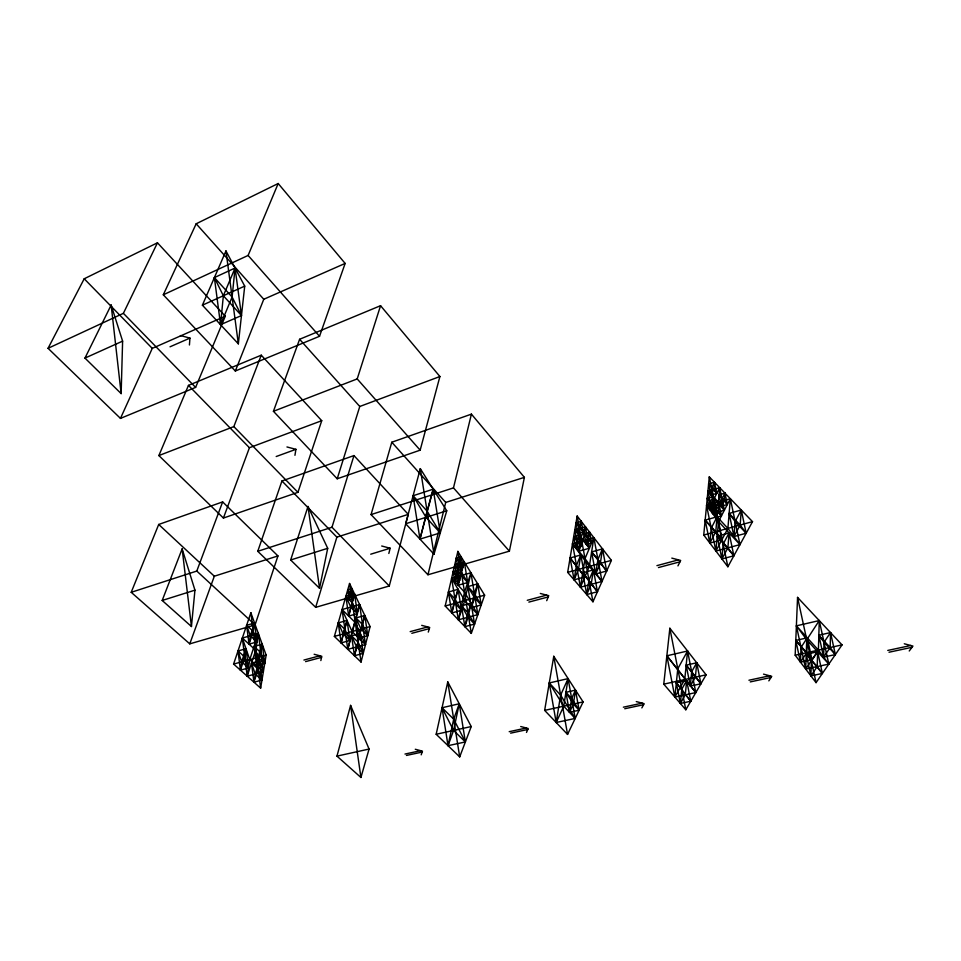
<?xml version="1.0" encoding="UTF-8"?>
<svg xmlns="http://www.w3.org/2000/svg" width="961" height="961" viewBox="0 0 961 961"><rect width="100%" height="100%" fill="white"/><g stroke="black" fill="none" stroke-linecap="round" stroke-linejoin="round"><path stroke-width="1.44" d="M121.146 393.602L122.612 341.131L111.152 305.045L84.964 358.093L121.146 393.602L111.152 305.045M795.179 655.21L797.558 597.394L842.04 644.891L816.045 682.646L795.179 655.21L842.04 644.891M189.425 344.987L189.942 338.092L180.416 335.557M191.443 626.512L194.951 590.15L182.134 548.887L162.193 600.469L191.443 626.512L182.134 548.887M703.74 535.025L709.29 476.896L752.511 521.643L727.873 566.762L703.74 535.025L752.511 521.643M663.763 684.148L669.853 628.254L706.119 674.826L685.806 709.783L663.763 684.148L706.119 674.826M238.34 343.834L244.719 286.114L225.955 250.941L202.399 305.178L238.34 343.834L225.955 250.941M294.943 455.31L295.928 449.328L286.955 446.961M260.623 688.136L266.149 655.126L250.857 612.734L233.595 664.063L260.623 688.136L250.857 612.734M567.663 572.372L577.165 516.045L611.4 560.371L592.961 601.802L567.663 572.372L611.4 560.371M544.647 710.383L553.764 656.303L583.099 701.914L567.555 734.432L544.647 710.383L583.099 701.914M319.545 588.324L327.701 548.311L308 506.471L290.666 559.987L319.545 588.324L308 506.471M509.39 551.158L524.394 477.353L471.419 414.131L391.788 442.228L371.066 514.591L427.945 574.774L509.39 551.158L453.484 487.888L471.419 414.131M320.842 660.567L321.779 656.279L314.139 654.273M436.162 734.276L447.766 681.914L471.226 726.552L459.694 756.896L436.162 734.276L471.226 726.552M445.183 605.995L457.856 551.398L484.632 595.171L471.31 633.407L445.183 605.995L484.632 595.171M427.945 574.774L445.712 502.435L391.788 442.228M361.036 662.057L370.105 626.596L349.564 583.483L334.356 636.41L361.036 662.057L349.564 583.483M388.833 553.464L390.166 548.238L381.697 546.004M405.674 523.745L420.293 468.632L446.757 510.796L434 554.197L405.674 523.745L446.757 510.796M389.265 585.994L408.257 514.375L353.96 455.574L281.945 480.98L257.764 551.302L315.664 607.34L389.265 585.994L331.989 527.253L353.96 455.574M336.963 756.127L350.597 705.386L369.072 749.051L360.928 777.485L336.963 756.127L369.072 749.051M420.161 450.168L439.91 376.52L380.556 305.694L299.604 339.281L273.429 411.296L337.215 478.782L420.161 450.168L357.204 378.922L380.556 305.694M315.664 607.34L336.867 537.139L408.257 514.375M428.282 632.074L429.699 627.461L421.699 625.359M337.215 478.782L359.774 406.479L439.91 376.52M297.934 492.332L321.743 420.69L261.26 355.186L188.464 385.385L158.877 455.574L223.42 518.051L297.934 492.332L233.835 426.6L261.26 355.186M255.061 624.914L277.945 555.926L222.64 501.906L158.709 524.466L131.213 592.312L189.773 643.858L255.061 624.914L196.789 571.062L131.213 592.312M421.206 754.829L422.456 751.154L415.284 749.268M319.532 336.278L345.143 263.422L278.185 183.515L196.176 223.781L163.31 294.799L235.337 371.006L319.532 336.278L248.106 255.446L278.185 183.515M189.773 643.858L214.327 576.216L277.945 555.926M223.42 518.051L249.428 447.73L321.743 420.69M196.789 571.062L222.64 501.906M235.337 371.006L263.77 299.267L345.143 263.422M546.713 600.673L548.731 595.688L540.322 593.466M195.612 387.391L225.27 316.217L157.46 242.797L84.208 278.774L48.05 348.314L120.461 418.395L195.612 387.391L123.392 313.334L157.46 242.797M526.496 732.426L528.214 728.498L520.718 726.528M120.461 418.395L152.27 348.375L225.27 316.217M677.949 565.873L680.664 560.455L671.811 558.113M641.864 707.885L644.134 703.656L636.29 701.59M768.836 680.868L771.755 676.316L763.527 674.142M909.238 650.993L912.95 646.068L904.289 643.774M48.05 348.314L123.392 313.334M163.31 294.799L248.106 255.446M84.964 358.093L122.612 341.131M202.399 305.178L244.719 286.114M170.025 346.801L189.942 338.092M158.877 455.574L233.835 426.6M273.429 411.296L357.204 378.922M276.203 456.523L295.928 449.328M257.764 551.302L331.989 527.253M371.066 514.591L453.484 487.888M445.712 502.435L524.394 477.353M162.193 600.469L194.951 590.15M290.666 559.987L327.701 548.311M370.73 554.197L390.166 548.238M233.595 664.063L266.149 655.126M334.356 636.41L370.105 626.596M303.916 660.051L319.869 655.786M410.167 631.629L427.705 626.944M527.253 600.313L546.629 595.123M656.928 565.633L678.454 559.867M305.598 661.612L321.539 657.36M411.813 633.299L429.351 628.626M528.85 602.103L548.226 596.937M658.465 567.555L679.992 561.813M404.989 754.049L420.666 750.685M509.198 731.681L526.34 728.006M623.353 707.188L642.176 703.14M748.931 680.232L769.701 675.775M887.76 650.441L910.788 645.492M406.467 755.43L422.143 752.079M510.651 733.147L527.781 729.483M624.746 708.737L643.57 704.713M750.265 681.902L771.022 677.457M889.009 652.231L912.025 647.306M158.709 524.466L214.327 576.216M84.208 278.774L152.27 348.375M188.464 385.385L249.428 447.73M281.945 480.98L336.867 537.139M196.176 223.781L263.77 299.267M299.604 339.281L359.774 406.479M797.558 597.394L816.045 682.646M709.29 476.896L727.873 566.762M669.853 628.254L685.806 709.783M577.165 516.045L592.961 601.802M553.764 656.303L567.555 734.432M457.856 551.398L471.31 633.407M420.293 468.632L434 554.197M447.766 681.914L459.694 756.896M350.597 705.386L360.928 777.485M830.52 632.578L830.172 647.498L823.637 657.12L818.844 635.209L830.52 632.578L835.373 654.573L823.637 657.12L824.021 642.26L830.52 632.578M817.643 651.762L817.21 666.586L810.904 675.871L806.231 654.273L817.643 651.762L822.376 673.445L810.904 675.871L811.384 661.12L817.643 651.762M819.265 620.566L818.412 650.092L805.702 669.048L796.393 625.851L819.265 620.566L828.814 664.099L805.702 669.048L806.747 639.738L819.265 620.566M807.264 637.828L806.735 652.663L800.465 662.153L795.78 640.422L807.264 637.828L811.997 659.654L800.465 662.153L801.03 647.378L807.264 637.828M741.279 510.015L740.15 525.03L733.964 536.55L746.18 533.235L741.279 510.015L729.135 513.414L733.964 536.55L735.141 521.571L741.279 510.015M729.099 532.911L727.885 547.842L721.927 558.942L733.868 555.794L729.099 532.911L717.23 536.154L721.927 558.942L723.177 544.046L729.099 532.911M730.348 498.687L727.897 528.394L715.921 551.037L739.97 544.623L730.348 498.687L706.563 505.474L715.921 551.037L718.516 521.499L730.348 498.687M724.978 493.137L724.354 500.393L721.399 506.159L727.345 504.477L724.978 493.137L719.044 494.843L721.399 506.159L722.023 498.903L724.978 493.137M716.197 510.291L715.549 517.523L721.435 515.877L719.104 504.621L713.23 506.291L715.549 517.523L718.456 511.865L719.104 504.621L716.197 510.291L721.435 515.877L713.23 506.291L716.197 510.291M717.086 516.79L715.765 531.733L709.855 543.073L721.855 539.83L717.086 516.79L705.158 520.129L709.855 543.073L711.224 528.178L717.086 516.79M719.681 487.659L718.396 502.098L712.569 513.522L724.378 510.195L719.681 487.659L707.945 491.071L712.569 513.522L713.891 499.119L719.681 487.659M696.737 662.778L695.392 677.181L690.298 686.082L700.905 683.788L696.737 662.778L686.178 665.156L690.298 686.082L691.668 671.727L696.737 662.778M713.134 496.549L712.473 503.792L709.578 509.51L715.477 507.84L713.134 496.549L707.26 498.242L709.578 509.51L710.251 502.279L713.134 496.549M714.455 482.242L713.795 489.365L710.924 495.107L716.774 493.413L714.455 482.242L708.617 483.96L710.924 495.107L711.584 487.984L714.455 482.242M223.348 295.748L220.549 324.698L241.463 315.556L235.073 268.035L214.387 277.585L220.549 324.698L232.106 297.021L235.073 268.035L223.348 295.748L241.463 315.556L232.106 297.021L214.387 277.585L223.348 295.748M687.571 651.005L684.761 679.523L674.874 697.073L695.788 692.593L687.571 651.005L666.862 655.786L674.874 697.073L677.781 668.76L687.571 651.005M686.683 680.532L685.289 694.839L680.364 703.452L690.755 701.254L686.683 680.532L676.34 682.815L680.364 703.452L681.781 689.205L686.683 680.532M241.643 661.853L240.43 670.153L248.479 667.979L246.004 648.723L238.004 650.969L240.43 670.153L244.779 657.06L246.004 648.723L241.643 661.853L248.479 667.979L244.779 657.06L238.004 650.969L241.643 661.853M250.316 635.774L249.055 644.146L257.019 641.912L254.557 622.992L246.629 625.299L249.055 644.146L253.272 631.413L254.557 622.992L250.316 635.774L257.019 641.912L253.272 631.413L246.629 625.299L250.316 635.774M602.523 548.875L600.325 563.41L595.712 573.969L606.667 571.002L602.523 548.875L591.616 551.926L595.712 573.969L597.934 559.482L602.523 548.875M249.752 659.63L247.217 676.196L263.35 671.883L258.341 633.479L242.34 638.044L247.217 676.196L255.71 650.213L258.341 633.479L249.752 659.63L263.35 671.883L255.71 650.213L242.34 638.044L249.752 659.63M571.639 698.455L569.477 712.329L579.111 710.239L575.519 690.13L565.933 692.292L569.477 712.329L573.369 704.065L575.519 690.13L571.639 698.455L579.111 710.239L573.369 704.065L565.933 692.292L571.639 698.455M593.418 569.897L591.171 584.348L586.727 594.547L597.454 591.724L593.418 569.897L582.738 572.816L586.727 594.547L588.973 580.144L593.418 569.897M593.862 537.667L589.345 566.425L580.432 587.219L602.018 581.453L593.862 537.667L572.492 543.77L580.432 587.219L585.009 558.629L593.862 537.667M568.107 678.61L563.723 706.191L556.191 722.504L575.195 718.432L568.107 678.61L549.272 682.959L556.191 722.504L560.611 695.127L568.107 678.61M255.254 674.045L253.944 682.19L261.981 680.076L259.494 660.928L251.494 663.114L253.944 682.19L258.161 669.12L259.494 660.928L255.254 674.045L261.981 680.076L258.161 669.12L251.494 663.114L255.254 674.045M257.92 657.384L256.575 665.781L264.743 663.57L262.209 644.182L254.076 646.465L256.575 665.781L260.839 652.627L262.209 644.182L257.92 657.384L264.743 663.57L260.839 652.627L254.076 646.465L257.92 657.384M587.399 537.463L586.27 544.491L591.628 542.977L589.61 532.154L584.276 533.691L586.27 544.491L588.492 539.193L589.61 532.154L587.399 537.463L591.628 542.977L584.276 533.691L587.399 537.463M580.816 554.953L578.45 569.417L574.077 579.831L584.841 576.912L580.816 554.953L570.101 557.957L574.077 579.831L576.444 565.416L580.816 554.953M585.417 526.724L583.135 540.731L578.774 551.23L589.405 548.238L585.417 526.724L574.846 529.799L578.774 551.23L581.081 537.259L585.417 526.724M578.966 535.229L577.801 542.244L575.639 547.506L580.949 546.004L578.966 535.229L573.681 536.755L575.639 547.506L576.816 540.49L578.966 535.229M581.273 521.355L580.12 528.262L577.969 533.535L583.243 532.022L581.273 521.355L576.011 522.892L577.969 533.535L579.123 526.64L581.273 521.355M453.7 719.188L448.018 745.676L465.376 741.952L459.25 703.764L442.048 707.74L448.018 745.676L453.568 730.444L459.25 703.764L453.7 719.188L465.376 741.952L453.568 730.444L442.048 707.74L453.7 719.188M474.374 593.622L471.322 607.652L481.209 604.974L477.701 583.832L467.863 586.594L471.322 607.652L474.638 597.91L477.701 583.832L474.374 593.622L481.209 604.974L474.638 597.91L467.863 586.594L474.374 593.622M467.911 612.71L464.86 626.644L474.554 624.085L471.118 603.244L461.472 605.874L464.86 626.644L468.067 617.226L471.118 603.244L467.911 612.71L474.554 624.085L468.067 617.226L461.472 605.874L467.911 612.71M464.535 592.132L458.361 619.821L477.857 614.608L470.926 572.768L451.61 578.282L458.361 619.821L464.74 600.625L470.926 572.768L464.535 592.132L477.857 614.608L464.74 600.625L451.61 578.282L464.535 592.132M454.973 598.979L451.802 612.938L461.52 610.307L458.097 589.321L448.427 592.036L451.802 612.938L458.097 589.321L454.973 598.979L461.52 610.307L454.925 603.316L448.427 592.036L454.973 598.979M461.184 571.699L458.097 585.237L467.707 582.534L464.319 561.957L454.757 564.744L458.097 585.237L464.319 561.957L461.184 571.699L467.707 582.534L461.232 575.543L454.757 564.744L461.184 571.699M456.427 574.978L454.865 581.765L459.658 580.408L457.977 570.113L453.196 571.483L454.865 581.765L457.977 570.113L456.427 574.978L459.658 580.408L453.196 571.483L456.427 574.978M459.514 561.536L457.977 568.227L462.746 566.846L461.064 556.647L456.307 558.041L457.977 568.227L461.064 556.647L459.514 561.536L462.746 566.846L456.307 558.041L459.514 561.536M350.176 595.171L349.131 599.688L353.468 598.439L352.038 588.661L347.714 589.934L349.131 599.688L352.038 588.661L350.176 595.171L353.468 598.439L350.981 593.201L347.714 589.934L350.176 595.171M343.185 633.984L341.107 642.897L349.924 640.506L347.029 620.434L338.248 622.896L341.107 642.897L347.029 620.434L343.185 633.984L349.924 640.506L344.927 629.383L338.248 622.896L343.185 633.984M350.801 607.076L348.699 616.073L357.42 613.611L354.537 593.898L345.852 596.433L348.699 616.073L354.537 593.898L350.801 607.076L357.42 613.611L352.411 602.943L345.852 596.433L350.801 607.076M352.086 631.545L347.798 649.336L365.504 644.615L359.606 604.553L342.068 609.562L347.798 649.336L359.606 604.553L352.086 631.545L365.504 644.615L355.27 622.524L342.068 609.562L352.086 631.545M356.615 646.981L354.441 655.726L363.246 653.396L360.327 633.443L351.558 635.834L354.441 655.726L360.327 633.443L356.615 646.981L363.246 653.396L358.141 642.224L351.558 635.834L356.615 646.981M361.06 629.083L358.825 638.104L367.787 635.677L364.796 615.448L355.882 617.947L358.825 638.104L364.796 615.448L361.06 629.083L367.787 635.677L362.549 624.518L355.882 617.947L361.06 629.083M427.092 511.12L419.957 539.109L440.258 532.887L433.195 489.185L413.098 495.744L419.957 539.109L433.195 489.185L427.092 511.12L440.258 532.887L426.023 517.33L413.098 495.744L427.092 511.12M713.795 489.365L708.617 483.96L716.774 493.413L713.795 489.365M724.354 500.393L719.044 494.843L727.345 504.477L724.354 500.393M718.396 502.098L707.945 491.071L713.891 499.119L724.378 510.195L718.396 502.098M740.15 525.03L729.135 513.414L735.141 521.571L746.18 533.235L740.15 525.03M712.473 503.792L707.26 498.242L715.477 507.84L712.473 503.792M575.195 718.432L563.723 706.191L549.272 682.959L560.611 695.127L575.195 718.432M727.897 528.394L706.563 505.474L718.516 521.499L739.97 544.623L727.897 528.394M830.172 647.498L818.844 635.209L824.021 642.26L835.373 654.573L830.172 647.498M715.765 531.733L705.158 520.129L721.855 539.83L715.765 531.733M727.885 547.842L717.23 536.154L733.868 555.794L727.885 547.842M818.412 650.092L796.393 625.851L806.747 639.738L828.814 664.099L818.412 650.092M806.735 652.663L795.78 640.422L811.997 659.654L806.735 652.663M817.21 666.586L806.231 654.273L822.376 673.445L817.21 666.586M584.841 576.912L570.101 557.957L584.841 576.912M597.454 591.724L582.738 572.816L597.454 591.724M690.755 701.254L676.34 682.815L690.755 701.254M602.018 581.453L589.345 566.425L572.492 543.77L585.009 558.629L602.018 581.453M695.788 692.593L666.862 655.786L695.788 692.593M576.816 540.49L573.681 536.755L580.949 546.004L576.816 540.49M581.081 537.259L574.846 529.799L589.405 548.238L581.081 537.259M597.934 559.482L591.616 551.926L606.667 571.002L597.934 559.482M691.668 671.727L686.178 665.156L700.905 683.788L691.668 671.727M579.123 526.64L576.011 522.892L583.243 532.022L579.123 526.64"/></g></svg>
